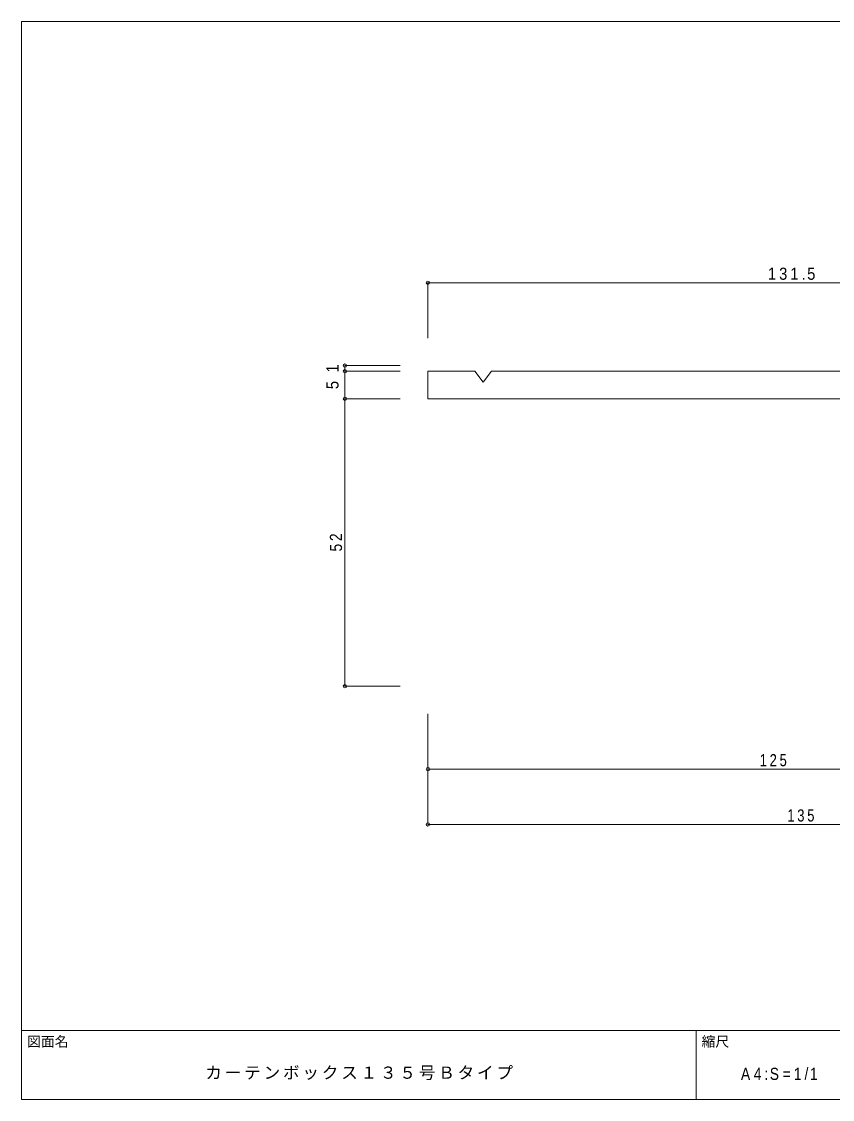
# Model space of a CAD drawing. Units: millimetres on the paper. Extents: x -141 to 141, y -98 to 98.
# Drawn here: x -141 to 5.7, y -97.5 to 97.5 of the extents above; entities that cross this region are included whole.
import ezdxf
from ezdxf.enums import TextEntityAlignment as Align

# ---------------------------------------------------------------- set-up
doc = ezdxf.new("R2010")
doc.units = ezdxf.units.MM
doc.header["$PDMODE"] = 32
doc.header["$PDSIZE"] = 0.6
for name, color, linetype, lineweight in [('0-0_ＫＢ製品', 2, 'Continuous', 9), ('0-3_寸法', 4, 'Continuous', 9), ('F-0_図面枠', 5, 'Continuous', 9), ('F-5_F-5ﾚｲﾔ', 7, 'Continuous', 9)]:
    doc.layers.add(name, color=color, linetype=linetype, lineweight=lineweight)
doc.styles.add('HGｺﾞｼｯｸM', font='')
doc.styles.get('HGｺﾞｼｯｸM').set_extended_font_data('HGｺﾞｼｯｸM')

msp = doc.modelspace()

# ---------------------------------------------------------------- linework, layer by layer
at = {"layer": '0-0_ＫＢ製品'}
for p, q in [((-59, 34.25), (-57.5, 32.25)), ((-56, 34.25), (-57.5, 32.25)), ((62.5, 34.25), (-56, 34.25)), ((62.5, 29.25), (-67.5, 29.25))]:
    msp.add_line(p, q, dxfattribs=at)
msp.add_lwpolyline([(-67.5, 29.25), (-67.5, 34.25), (-59, 34.25)], dxfattribs=at)
at = {"layer": '0-3_寸法'}
for p, q in [((64, 50.25), (-67.5, 50.25)), ((-67.5, 50.25), (-67.5, 40.25)), ((-82.5, 35.25), (-82.5, 34.25)), ((-82.5, 35.25), (-72.5, 35.25)), ((-82.5, 34.25), (-72.5, 34.25)), ((-82.5, 34.25), (-82.5, 29.25)), ((-82.5, 29.25), (-72.5, 29.25)), ((-82.5, 29.25), (-82.5, -22.75)), ((-82.5, -22.75), (-72.5, -22.75)), ((-67.5, -37.75), (-67.5, -27.75)), ((57.5, -37.75), (-67.5, -37.75)), ((-67.5, -47.75), (-67.5, -37.75)), ((-67.5, -47.75), (67.5, -47.75))]:
    msp.add_line(p, q, dxfattribs=at)
for p in [(-67.5, 50.25), (-82.5, 35.25), (-82.5, 34.25), (-82.5, 29.25), (-82.5, -22.75), (-67.5, -37.75), (-67.5, -47.75)]:
    msp.add_point(p, dxfattribs=at)
at = {"layer": 'F-0_図面枠'}
for p, q in [((-141, 97.5), (141, 97.5)), ((-141, -97.5), (-141, 97.5)), ((-141, -85), (141, -85)), ((-19, -97.5), (-19, -85)), ((141, -97.5), (-141, -97.5))]:
    msp.add_line(p, q, dxfattribs=at)

# ---------------------------------------------------------------- texts
at = {"layer": '0-3_寸法', "color": 7, "style": 'HGｺﾞｼｯｸM', "width": 0.9}
for s, p in [('1', (-83, 34)), ('5', (-83, 31))]:
    msp.add_text(s, height=2.199, rotation=90, dxfattribs=at).set_placement(p, align=Align.BOTTOM_LEFT)
at = {"layer": '0-3_寸法', "color": 7, "char_height": 2.199, "attachment_point": 7, "style": 'HGｺﾞｼｯｸM'}
for s, insert in [('\\T1.38;\\W0.9;131.5', (-6, 50.75)), ('\\T1.38;\\W0.8;125', (-7.5, -37.25)), ('\\T1.38;\\W0.8;135', (-2.5, -47.25))]:
    msp.add_mtext(s, dxfattribs=dict(at, insert=insert))
at = {"layer": '0-3_寸法', "color": 7, "insert": (-83, 1.625), "char_height": 2.199, "attachment_point": 7, "rotation": 90, "style": 'HGｺﾞｼｯｸM'}
msp.add_mtext('\\T1.36;\\W0.85;52', dxfattribs=at)
at = {"layer": 'F-0_図面枠', "color": 7, "style": 'HGｺﾞｼｯｸM'}
msp.add_text('図面名', height=1.833, dxfattribs=at).set_placement((-140, -88.5), align=Align.BOTTOM_LEFT)
at = {"layer": 'F-5_F-5ﾚｲﾔ', "style": 'HGｺﾞｼｯｸM'}
msp.add_text('縮尺', height=1.833, dxfattribs=at).set_placement((-18, -88.5), align=Align.BOTTOM_LEFT)
at = {"layer": 'F-5_F-5ﾚｲﾔ', "char_height": 2.199, "attachment_point": 7, "style": 'HGｺﾞｼｯｸM'}
for s, insert in [('\\T1.17;カーテンボックス１３５号Ｂタイプ', (-107.75, -94)), ('\\T1.39;\\W0.85;A4:S=1/1', (-10.875, -94))]:
    msp.add_mtext(s, dxfattribs=dict(at, insert=insert))

doc.saveas('drawing.dxf')
